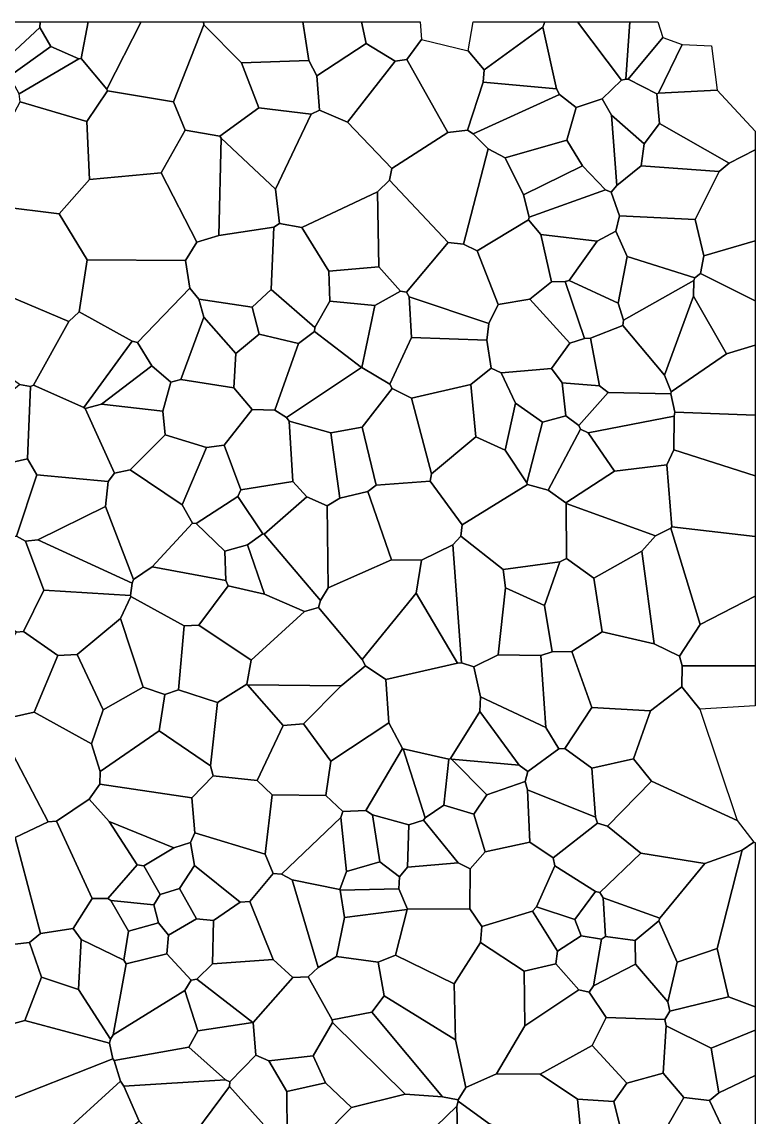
# Model space of a CAD drawing. Header units: metres. Extents: x 0 to 500, y 0 to 500.
# Drawn here: x 348.5 to 500, y 273.9 to 500 of the extents above; entities that cross this region are included whole.
import ezdxf

# ---------------------------------------------------------------- set-up
doc = ezdxf.new("R2010")
doc.units = ezdxf.units.M
doc.layers.add('Ferrite', color=7, linetype='Continuous')
doc.layers.add('Martensite', color=8, linetype='Continuous')

msp = doc.modelspace()

# ---------------------------------------------------------------- linework, layer by layer
at = {"layer": 'Ferrite'}
for points in [[(345.94, 488.78), (344.48, 490.4), (344.2, 491.34), (352.22, 498.85), (354.54, 494.95), (345.94, 488.78)], [(419.67, 495.55), (425.64, 491.87), (415.79, 479.33), (409.98, 481.79), (409.48, 488.84), (419.67, 495.55)], [(491.02, 495.07), (492.14, 485.92), (480.07, 485.26), (484.95, 495.35), (491.02, 495.07)], [(362.53, 467.43), (356.23, 460.36), (344.02, 461.89), (342.44, 472.91), (348.2, 483.5), (361.94, 479.46), (362.53, 467.43)], [(476.45, 470.3), (471.43, 466.2), (470.32, 480.72), (477.07, 474.81), (476.45, 470.3)], [(384.68, 454.52), (377.29, 468.87), (382.29, 477.67), (389.39, 476.44), (389.71, 475.99), (389.23, 455.9), (384.68, 454.52)], [(444.83, 473.79), (439.74, 454.08), (436.57, 454.43), (424.49, 467.35), (424.93, 469.75), (436.5, 477.14), (440.57, 477.67), (441.74, 476.92), (444.83, 473.79)], [(464.34, 470.3), (452.14, 464.31), (448.38, 471.9), (461.12, 475.59), (464.34, 470.3)], [(339.17, 446.16), (340.19, 459.27), (344.02, 461.89), (356.23, 460.36), (362.02, 450.88), (360.39, 440.12), (358.22, 438.12), (339.17, 446.16)], [(446.95, 441.67), (442.55, 452.73), (453.16, 459.14), (455.76, 456.11), (457.91, 446.36), (453.46, 442.76), (446.95, 441.67)], [(427.99, 444.17), (436.57, 454.43), (439.74, 454.08), (442.55, 452.73), (446.95, 441.67), (444.97, 437.73), (428.51, 443.24), (427.99, 444.17)], [(362.02, 450.88), (382.31, 450.75), (383.19, 445.01), (372.43, 433.83), (371.31, 434.1), (360.39, 440.12), (362.02, 450.88)], [(466.02, 434.68), (464.74, 434.61), (460.78, 446.38), (461.59, 446.63), (471.69, 441.89), (472.81, 438.42), (472.66, 437.33), (466.02, 434.68)], [(405.65, 433.61), (397.52, 435.5), (396.13, 441.1), (400, 444.72), (409.02, 436.88), (408.96, 436.1), (405.65, 433.61)], [(409.02, 436.88), (412.18, 442.35), (421.41, 441.47), (418.75, 428.66), (418.71, 428.67), (408.96, 436.1), (409.02, 436.88)], [(481.26, 427.03), (482.66, 423.6), (482.6, 423.18), (469.64, 423.49), (467.82, 424.87), (466.02, 434.68), (472.66, 437.33), (481.26, 427.03)], [(483.44, 419.4), (482.6, 423.18), (482.66, 423.6), (494.12, 431.47), (500, 433.24), (500, 418.77), (483.44, 419.4)], [(418.85, 416.31), (425, 424.33), (429.02, 422.31), (433.13, 406.68), (432.89, 405.19), (421.74, 404.36), (418.85, 416.31)], [(367.69, 406.79), (361.59, 420.18), (365.01, 421.04), (377.66, 419.64), (378.12, 414.74), (370.89, 407.5), (367.69, 406.79)], [(452.84, 404.86), (448.38, 411.57), (450.48, 421.29), (456.06, 417.36), (452.84, 404.86)], [(481.74, 408.52), (470.96, 407.24), (465.51, 415.17), (483.29, 418.6), (483.22, 411.61), (481.74, 408.52)], [(349.28, 392.75), (347.44, 393.8), (351.59, 406.51), (366.37, 405.1), (365.78, 399.92), (351.82, 393.05), (349.28, 392.75)], [(479.43, 393.87), (476.6, 390.69), (466.7, 385.17), (461.02, 389.17), (460.96, 400.53), (479.43, 393.87)], [(353.04, 382.66), (348.86, 374.15), (347.44, 373.99), (336.26, 381.53), (331.61, 388.96), (332.64, 390.15), (336.01, 392.51), (347.44, 393.8), (349.28, 392.75), (353.04, 382.66)], [(479.43, 393.87), (482.57, 395.44), (488.63, 375.6), (484.39, 369.04), (479.14, 371.61), (476.6, 390.69), (479.43, 393.87)], [(398.68, 381.85), (391.15, 383.58), (390.63, 384.64), (390.44, 390.73), (395.17, 392.01), (398.68, 381.85)], [(459.69, 388.51), (456.51, 379.52), (448.46, 383.15), (447.92, 386.96), (459.69, 388.51)], [(371.01, 381.36), (382.05, 375.28), (380.88, 362.08), (378.07, 361.1), (373.61, 362.63), (368.89, 376.82), (371.01, 381.36)], [(484.92, 367.07), (484.39, 369.04), (488.63, 375.6), (500, 381.43), (500, 367.05), (484.92, 367.07)], [(365.3, 357.95), (362.9, 350.92), (351.05, 357.45), (355.97, 369.16), (359.97, 369.4), (365.3, 357.95)], [(414.46, 362.91), (406.73, 355.04), (402.51, 354.74), (395.17, 363.13), (414.46, 362.91)], [(474.85, 347.86), (478.4, 357.76), (484.83, 362.67), (488.59, 358.11), (496.28, 335.13), (478.59, 343.22), (474.85, 347.86)], [(443.3, 360.61), (456.74, 354.32), (459.47, 349.9), (453.08, 345.21), (451.28, 346.55), (443.11, 357.64), (443.3, 360.61)], [(411.31, 340.26), (400.24, 340.42), (397.15, 343.37), (402.51, 354.74), (406.73, 355.04), (412.33, 347.36), (411.31, 340.26)], [(437.29, 347.78), (444.55, 340.37), (441.9, 336.41), (435.7, 338.24), (436.72, 347.79), (437.06, 347.9), (437.29, 347.78)], [(379.92, 329.48), (366.55, 334.9), (362.44, 339.48), (364.65, 342.58), (383.66, 339.79), (384.23, 332.54), (383.37, 330.53), (379.92, 329.48)], [(467.04, 335.79), (467.43, 334.58), (458.3, 327.39), (453.45, 330.62), (452.98, 341.44), (467.04, 335.79)], [(384.17, 325.84), (383.37, 330.53), (384.23, 332.54), (398.78, 328.14), (400.45, 324.19), (395.65, 318.41), (393.64, 318.26), (384.17, 325.84)], [(494.49, 298.66), (492.13, 308.68), (497.33, 328.97), (499.71, 330.61), (500, 330.59), (500, 296.6), (494.49, 298.66)], [(428.17, 316.79), (428.12, 316.71), (415.16, 315.06), (414.26, 320.72), (426.4, 320.99), (428.17, 316.79)], [(480.34, 314.95), (480.1, 314.36), (475.22, 310.35), (469.07, 311.18), (468.58, 319.16), (480.34, 314.95)], [(370.56, 312.26), (366.93, 318.6), (375.79, 317.67), (376.76, 313.99), (370.56, 312.26)], [(395.65, 318.41), (400.45, 306.38), (387.89, 305.54), (388.11, 314.43), (393.64, 318.26), (395.65, 318.41)], [(437.84, 301.38), (425.68, 307.31), (428.12, 316.71), (428.17, 316.79), (441.06, 316.87), (443.55, 313.21), (443.25, 309.88), (437.84, 301.38)], [(352.36, 311.76), (359.15, 312.79), (360.76, 310.51), (360.25, 300.22), (352.55, 302.78), (350.1, 309.9), (352.36, 311.76)], [(452.46, 292.69), (446.61, 282.77), (440.23, 279.99), (438.09, 289.84), (437.84, 301.38), (443.25, 309.88), (452.31, 303.99), (452.46, 292.69)], [(383.47, 302.12), (382.18, 299.97), (367.41, 290.87), (370.1, 305.51), (378.47, 307.57), (383.47, 302.12)], [(407.66, 302.79), (409.75, 304.72), (413.49, 307), (422.11, 305.84), (423.36, 298.87), (420.83, 295.54), (412.62, 293.92), (407.66, 302.79)], [(475.26, 305.42), (481.99, 297.66), (482.4, 295.71), (481.36, 293.99), (469.2, 294.43), (465.74, 299.64), (466.62, 300.99), (475.26, 305.42)], [(412.68, 293.41), (408.69, 286.49), (399.52, 285.45), (396.84, 286.62), (396.3, 293.4), (404.49, 302.69), (407.66, 302.79), (412.62, 293.92), (412.68, 293.41)], [(367.34, 285.9), (342.78, 276.29), (344.35, 292.52), (349.15, 293.82), (366.64, 289.11), (367.34, 285.9)], [(490.58, 277.29), (485.26, 277.88), (480.99, 282.96), (481.6, 292.71), (490.94, 288.09), (492.51, 278.88), (490.58, 277.29)], [(390.62, 281.57), (369.58, 280.27), (368.93, 281.3), (367.58, 285.58), (383.02, 288.31), (390.62, 281.57)], [(416.63, 275.82), (411.12, 270.28), (403.31, 270.09), (403.27, 279.12), (411.22, 280.96), (416.63, 275.82)], [(444.97, 272.56), (458.22, 253.84), (456.31, 248.37), (441.64, 252.49), (438.92, 255.25), (438.4, 276.13), (438.69, 277.18), (444.97, 272.56)], [(499.44, 258.49), (493.1, 256.54), (480.77, 257.63), (478.36, 258.85), (475.95, 261.7), (485.26, 277.88), (490.58, 277.29), (499.44, 258.49)]]:
    msp.add_lwpolyline(points, close=True, dxfattribs=at)
at = {"layer": 'Martensite'}
for points in [[(352.22, 498.85), (344.2, 491.34), (338.54, 500), (352.28, 500), (352.22, 498.85)], [(354.54, 494.95), (352.22, 498.85), (352.28, 500), (362.24, 500), (360.75, 492.41), (360.31, 492.39), (354.54, 494.95)], [(362.24, 500), (373.2, 500), (366.06, 486.13), (360.75, 492.41), (362.24, 500)], [(373.2, 500), (386.08, 500), (386.13, 499.38), (379.88, 483.51), (366.19, 485.75), (366.06, 486.13), (373.2, 500)], [(393.9, 491.52), (386.13, 499.38), (386.08, 500), (406.55, 500), (407.78, 492.03), (393.9, 491.52)], [(419.67, 495.55), (409.48, 488.84), (407.78, 492.03), (406.55, 500), (418.68, 500), (419.67, 495.55)], [(431.05, 496.35), (428.03, 492.21), (425.64, 491.87), (419.67, 495.55), (418.68, 500), (430.78, 500), (431.05, 496.35)], [(440.72, 494.06), (441.75, 500), (456.55, 500), (456.13, 498.94), (444.06, 490.09), (440.72, 494.06)], [(456.55, 500), (463.31, 500), (472.38, 487.97), (468.42, 484.11), (463.01, 482.33), (459.6, 485.02), (458.96, 486.16), (456.13, 498.94), (456.55, 500)], [(473.27, 488.17), (472.38, 487.97), (463.31, 500), (474.09, 500), (473.27, 488.17)], [(480.97, 496.77), (473.75, 488.15), (473.27, 488.17), (474.09, 500), (479.89, 500), (480.97, 496.77)], [(393.9, 491.52), (397.46, 482.25), (389.39, 476.44), (382.29, 477.67), (379.88, 483.51), (386.13, 499.38), (393.9, 491.52)], [(456.13, 498.94), (458.96, 486.16), (443.85, 487.56), (444.06, 490.09), (456.13, 498.94)], [(443.85, 487.56), (440.57, 477.67), (436.5, 477.14), (428.03, 492.21), (431.05, 496.35), (440.72, 494.06), (444.06, 490.09), (443.85, 487.56)], [(484.95, 495.35), (480.07, 485.26), (479.7, 485.17), (473.75, 488.15), (480.97, 496.77), (484.95, 495.35)], [(347.94, 485.17), (345.94, 488.78), (354.54, 494.95), (360.31, 492.39), (347.94, 485.17)], [(360.75, 492.41), (366.06, 486.13), (366.19, 485.75), (361.94, 479.46), (348.2, 483.5), (347.94, 485.17), (360.31, 492.39), (360.75, 492.41)], [(409.98, 481.79), (408.28, 480.94), (397.46, 482.25), (393.9, 491.52), (407.78, 492.03), (409.48, 488.84), (409.98, 481.79)], [(425.64, 491.87), (428.03, 492.21), (436.5, 477.14), (424.93, 469.75), (415.79, 479.33), (425.64, 491.87)], [(458.96, 486.16), (459.6, 485.02), (441.74, 476.92), (440.57, 477.67), (443.85, 487.56), (458.96, 486.16)], [(473.75, 488.15), (479.7, 485.17), (480.23, 479.03), (477.07, 474.81), (470.32, 480.72), (468.42, 484.11), (472.38, 487.97), (473.27, 488.17), (473.75, 488.15)], [(379.88, 483.51), (382.29, 477.67), (377.29, 468.87), (362.53, 467.43), (361.94, 479.46), (366.19, 485.75), (379.88, 483.51)], [(448.38, 471.9), (444.83, 473.79), (441.74, 476.92), (459.6, 485.02), (463.01, 482.33), (461.12, 475.59), (448.38, 471.9)], [(463.01, 482.33), (468.42, 484.11), (470.32, 480.72), (471.43, 466.2), (470.28, 464.84), (469.06, 465.35), (464.34, 470.3), (461.12, 475.59), (463.01, 482.33)], [(494.62, 470.82), (480.23, 479.03), (479.7, 485.17), (480.07, 485.26), (492.14, 485.92), (500, 477.45), (500, 473.59), (494.62, 470.82)], [(389.39, 476.44), (397.46, 482.25), (408.28, 480.94), (400.92, 465.43), (389.71, 475.99), (389.39, 476.44)], [(400.92, 465.43), (408.28, 480.94), (409.98, 481.79), (415.79, 479.33), (424.93, 469.75), (424.49, 467.35), (422, 464.88), (406.34, 457.55), (401.77, 458.35), (400.92, 465.43)], [(480.23, 479.03), (494.62, 470.82), (492.6, 469.08), (476.45, 470.3), (477.07, 474.81), (480.23, 479.03)], [(400.61, 457.59), (389.23, 455.9), (389.71, 475.99), (400.92, 465.43), (401.77, 458.35), (400.61, 457.59)], [(452.14, 464.31), (453.3, 459.69), (453.16, 459.14), (442.55, 452.73), (439.74, 454.08), (444.83, 473.79), (448.38, 471.9), (452.14, 464.31)], [(489.38, 451.7), (487.59, 459.18), (492.6, 469.08), (494.62, 470.82), (500, 473.59), (500, 454.8), (489.38, 451.7)], [(356.23, 460.36), (362.53, 467.43), (377.29, 468.87), (384.68, 454.52), (382.31, 450.75), (362.02, 450.88), (356.23, 460.36)], [(469.06, 465.35), (453.3, 459.69), (452.14, 464.31), (464.34, 470.3), (469.06, 465.35)], [(472.01, 459.97), (470.28, 464.84), (471.43, 466.2), (476.45, 470.3), (492.6, 469.08), (487.59, 459.18), (472.01, 459.97)], [(422, 464.88), (424.49, 467.35), (436.57, 454.43), (427.99, 444.17), (426.75, 444.42), (422.29, 449.46), (422, 464.88)], [(411.91, 448.5), (406.34, 457.55), (422, 464.88), (422.29, 449.46), (411.91, 448.5)], [(453.16, 459.14), (453.3, 459.69), (469.06, 465.35), (470.28, 464.84), (472.01, 459.97), (471.23, 456.82), (467.37, 454.72), (455.76, 456.11), (453.16, 459.14)], [(487.58, 447.14), (473.59, 451.54), (471.23, 456.82), (472.01, 459.97), (487.59, 459.18), (489.38, 451.7), (488.74, 448.08), (487.58, 447.14)], [(385.08, 442.76), (383.19, 445.01), (382.31, 450.75), (384.68, 454.52), (389.23, 455.9), (400.61, 457.59), (400, 444.72), (396.13, 441.1), (385.08, 442.76)], [(400, 444.72), (400.61, 457.59), (401.77, 458.35), (406.34, 457.55), (411.91, 448.5), (412.18, 442.35), (409.02, 436.88), (400, 444.72)], [(467.37, 454.72), (471.23, 456.82), (473.59, 451.54), (471.69, 441.89), (461.59, 446.63), (467.37, 454.72)], [(457.91, 446.36), (455.76, 456.11), (467.37, 454.72), (461.59, 446.63), (460.78, 446.38), (457.91, 446.36)], [(488.74, 448.08), (489.38, 451.7), (500, 454.8), (500, 442.41), (488.74, 448.08)], [(472.81, 438.42), (471.69, 441.89), (473.59, 451.54), (487.58, 447.14), (487.31, 446.59), (472.81, 438.42)], [(411.91, 448.5), (422.29, 449.46), (426.75, 444.42), (421.41, 441.47), (412.18, 442.35), (411.91, 448.5)], [(487.25, 443.38), (487.31, 446.59), (487.58, 447.14), (488.74, 448.08), (500, 442.41), (500, 433.24), (494.12, 431.47), (487.25, 443.38)], [(339.17, 446.16), (358.22, 438.12), (350.92, 424.97), (350.28, 424.72), (348.07, 425.11), (334.22, 435.17), (339.17, 446.16)], [(453.46, 442.76), (457.91, 446.36), (460.78, 446.38), (464.74, 434.61), (461.74, 433.64), (453.46, 442.76)], [(481.26, 427.03), (472.66, 437.33), (472.81, 438.42), (487.31, 446.59), (487.25, 443.38), (481.26, 427.03)], [(375.34, 429.01), (372.43, 433.83), (383.19, 445.01), (385.08, 442.76), (386.09, 439), (381.37, 426.17), (379.29, 425.59), (375.34, 429.01)], [(421.41, 441.47), (426.75, 444.42), (427.99, 444.17), (428.51, 443.24), (428.99, 434.81), (424.53, 425.2), (418.75, 428.66), (421.41, 441.47)], [(428.51, 443.24), (444.97, 437.73), (444.56, 434.27), (428.99, 434.81), (428.51, 443.24)], [(482.66, 423.6), (481.26, 427.03), (487.25, 443.38), (494.12, 431.47), (482.66, 423.6)], [(397.52, 435.5), (392.75, 431.51), (386.09, 439), (385.08, 442.76), (396.13, 441.1), (397.52, 435.5)], [(444.97, 437.73), (446.95, 441.67), (453.46, 442.76), (461.74, 433.64), (457.95, 428.45), (447.57, 427.51), (445.44, 428.53), (444.56, 434.27), (444.97, 437.73)], [(360.39, 440.12), (371.31, 434.1), (361.35, 420.36), (350.92, 424.97), (358.22, 438.12), (360.39, 440.12)], [(381.37, 426.17), (386.09, 439), (392.75, 431.51), (392.28, 424.45), (381.37, 426.17)], [(400.8, 419.84), (396.13, 419.98), (392.28, 424.45), (392.75, 431.51), (397.52, 435.5), (405.65, 433.61), (400.8, 419.84)], [(418.71, 428.67), (403.19, 418.32), (400.8, 419.84), (405.65, 433.61), (408.96, 436.1), (418.71, 428.67)], [(424.53, 425.2), (428.99, 434.81), (444.56, 434.27), (445.44, 428.53), (441.29, 425.12), (429.02, 422.31), (425, 424.33), (424.53, 425.2)], [(464.74, 434.61), (466.02, 434.68), (467.82, 424.87), (460.15, 425.47), (457.95, 428.45), (461.74, 433.64), (464.74, 434.61)], [(361.59, 420.18), (361.35, 420.36), (371.31, 434.1), (372.43, 433.83), (375.34, 429.01), (365.01, 421.04), (361.59, 420.18)], [(365.01, 421.04), (375.34, 429.01), (379.29, 425.59), (377.66, 419.64), (365.01, 421.04)], [(403.76, 417.57), (403.19, 418.32), (418.71, 428.67), (418.75, 428.66), (424.53, 425.2), (425, 424.33), (418.85, 416.31), (412.36, 415.15), (403.76, 417.57)], [(441.29, 425.12), (445.44, 428.53), (447.57, 427.51), (450.48, 421.29), (448.38, 411.57), (442.34, 414.32), (441.29, 425.12)], [(456.06, 417.36), (450.48, 421.29), (447.57, 427.51), (457.95, 428.45), (460.15, 425.47), (460.87, 418.68), (456.06, 417.36)], [(377.66, 419.64), (379.29, 425.59), (381.37, 426.17), (392.28, 424.45), (396.13, 419.98), (390.3, 412.6), (386.69, 412.09), (378.12, 414.74), (377.66, 419.64)], [(460.87, 418.68), (460.15, 425.47), (467.82, 424.87), (469.64, 423.49), (463.61, 416.68), (460.87, 418.68)], [(348.07, 425.11), (350.28, 424.72), (349.71, 409.79), (339.62, 407.51), (338.46, 417.3), (348.07, 425.11)], [(366.37, 405.1), (351.59, 406.51), (349.71, 409.79), (350.28, 424.72), (350.92, 424.97), (361.35, 420.36), (361.59, 420.18), (367.69, 406.79), (366.37, 405.1)], [(433.13, 406.68), (429.02, 422.31), (441.29, 425.12), (442.34, 414.32), (433.13, 406.68)], [(469.64, 423.49), (482.6, 423.18), (483.44, 419.4), (483.29, 418.6), (465.51, 415.17), (463.93, 415.91), (463.61, 416.68), (469.64, 423.49)], [(390.3, 412.6), (396.13, 419.98), (400.8, 419.84), (403.19, 418.32), (403.76, 417.57), (404.52, 405.08), (393.75, 403.39), (390.3, 412.6)], [(463.93, 415.91), (457.24, 403.33), (452.96, 404.45), (452.84, 404.86), (456.06, 417.36), (460.87, 418.68), (463.61, 416.68), (463.93, 415.91)], [(483.22, 411.61), (483.29, 418.6), (483.44, 419.4), (500, 418.77), (500, 406.26), (483.22, 411.61)], [(404.52, 405.08), (403.76, 417.57), (412.36, 415.15), (414.24, 401.65), (411.57, 400.07), (407.42, 401.91), (404.52, 405.08)], [(414.24, 401.65), (412.36, 415.15), (418.85, 416.31), (421.74, 404.36), (419.99, 403.07), (414.24, 401.65)], [(378.12, 414.74), (386.69, 412.09), (381.66, 400.27), (370.89, 407.5), (378.12, 414.74)], [(433.13, 406.68), (442.34, 414.32), (448.38, 411.57), (452.84, 404.86), (452.96, 404.45), (439.51, 396.16), (432.89, 405.19), (433.13, 406.68)], [(465.51, 415.17), (470.96, 407.24), (460.91, 400.67), (457.24, 403.33), (463.93, 415.91), (465.51, 415.17)], [(384.56, 396.46), (383.79, 396.5), (381.66, 400.27), (386.69, 412.09), (390.3, 412.6), (393.75, 403.39), (393.16, 402.01), (384.56, 396.46)], [(500, 406.26), (500, 393.75), (482.77, 395.71), (481.74, 408.52), (483.22, 411.61), (500, 406.26)], [(339.62, 407.51), (349.71, 409.79), (351.59, 406.51), (347.44, 393.8), (336.01, 392.51), (337.15, 403.51), (337.85, 405.62), (339.62, 407.51)], [(381.66, 400.27), (383.79, 396.5), (375.47, 387.51), (371.62, 384.88), (365.78, 399.92), (366.37, 405.1), (367.69, 406.79), (370.89, 407.5), (381.66, 400.27)], [(460.91, 400.67), (470.96, 407.24), (481.74, 408.52), (482.77, 395.71), (482.57, 395.44), (479.43, 393.87), (460.96, 400.53), (460.91, 400.67)], [(393.75, 403.39), (404.52, 405.08), (407.42, 401.91), (398.58, 394.25), (398.32, 394.3), (393.16, 402.01), (393.75, 403.39)], [(431.05, 388.84), (424.88, 388.94), (419.99, 403.07), (421.74, 404.36), (432.89, 405.19), (439.51, 396.16), (439.23, 393.8), (437.54, 392.02), (431.05, 388.84)], [(424.88, 388.94), (411.8, 383.14), (411.57, 400.07), (414.24, 401.65), (419.99, 403.07), (424.88, 388.94)], [(439.51, 396.16), (452.96, 404.45), (457.24, 403.33), (460.91, 400.67), (460.96, 400.53), (461.02, 389.17), (459.69, 388.51), (447.92, 386.96), (439.23, 393.8), (439.51, 396.16)], [(398.32, 394.3), (395.17, 392.01), (390.44, 390.73), (384.56, 396.46), (393.16, 402.01), (398.32, 394.3)], [(411.57, 400.07), (411.8, 383.14), (410.21, 380.54), (398.58, 394.25), (407.42, 401.91), (411.57, 400.07)], [(365.78, 399.92), (371.62, 384.88), (371.34, 384.1), (351.82, 393.05), (365.78, 399.92)], [(390.63, 384.64), (375.47, 387.51), (383.79, 396.5), (384.56, 396.46), (390.44, 390.73), (390.63, 384.64)], [(398.58, 394.25), (410.21, 380.54), (409.8, 379.1), (406.9, 378.24), (398.68, 381.85), (395.17, 392.01), (398.32, 394.3), (398.58, 394.25)], [(439.23, 393.8), (447.92, 386.96), (448.46, 383.15), (446.95, 369.3), (441.87, 366.86), (439.33, 367.63), (437.54, 392.02), (439.23, 393.8)], [(488.63, 375.6), (482.57, 395.44), (482.77, 395.71), (500, 393.75), (500, 381.43), (488.63, 375.6)], [(371.34, 384.1), (370.98, 381.54), (353.04, 382.66), (349.28, 392.75), (351.82, 393.05), (371.34, 384.1)], [(439.33, 367.63), (438.5, 367.59), (429.95, 382.03), (431.05, 388.84), (437.54, 392.02), (439.33, 367.63)], [(466.7, 385.17), (468.42, 374.08), (462.11, 369.97), (458.06, 369.94), (456.51, 379.52), (459.69, 388.51), (461.02, 389.17), (466.7, 385.17)], [(476.6, 390.69), (479.14, 371.61), (468.42, 374.08), (466.7, 385.17), (476.6, 390.69)], [(391.15, 383.58), (385.11, 375.43), (382.05, 375.28), (371.01, 381.36), (370.98, 381.54), (371.34, 384.1), (371.62, 384.88), (375.47, 387.51), (390.63, 384.64), (391.15, 383.58)], [(429.95, 382.03), (418.82, 368.36), (409.8, 379.1), (410.21, 380.54), (411.8, 383.14), (424.88, 388.94), (431.05, 388.84), (429.95, 382.03)], [(355.97, 369.16), (348.86, 374.15), (353.04, 382.66), (370.98, 381.54), (371.01, 381.36), (368.89, 376.82), (359.97, 369.4), (355.97, 369.16)], [(406.9, 378.24), (395.92, 368.23), (385.11, 375.43), (391.15, 383.58), (398.68, 381.85), (406.9, 378.24)], [(456.51, 379.52), (458.06, 369.94), (455.74, 369.19), (446.95, 369.3), (448.46, 383.15), (456.51, 379.52)], [(438.5, 367.59), (423.68, 364.2), (419.53, 367.03), (418.82, 368.36), (429.95, 382.03), (438.5, 367.59)], [(409.8, 379.1), (418.82, 368.36), (419.53, 367.03), (414.46, 362.91), (395.17, 363.13), (395.01, 363.27), (395.92, 368.23), (406.9, 378.24), (409.8, 379.1)], [(368.89, 376.82), (373.61, 362.63), (365.3, 357.95), (359.97, 369.4), (368.89, 376.82)], [(388.96, 359.45), (380.88, 362.08), (382.05, 375.28), (385.11, 375.43), (395.92, 368.23), (395.01, 363.27), (388.96, 359.45)], [(346.79, 356.51), (342.18, 365.42), (342.28, 366.29), (347.44, 373.99), (348.86, 374.15), (355.97, 369.16), (351.05, 357.45), (346.79, 356.51)], [(479.14, 371.61), (484.39, 369.04), (484.92, 367.07), (484.83, 362.67), (478.4, 357.76), (466.24, 358.46), (462.11, 369.97), (468.42, 374.08), (479.14, 371.61)], [(446.95, 369.3), (455.74, 369.19), (456.74, 354.32), (443.3, 360.61), (441.87, 366.86), (446.95, 369.3)], [(456.74, 354.32), (455.74, 369.19), (458.06, 369.94), (462.11, 369.97), (466.24, 358.46), (460.7, 349.97), (459.47, 349.9), (456.74, 354.32)], [(424.33, 355.29), (412.33, 347.36), (406.73, 355.04), (414.46, 362.91), (419.53, 367.03), (423.68, 364.2), (424.33, 355.29)], [(439.33, 367.63), (441.87, 366.86), (443.3, 360.61), (443.11, 357.64), (437.06, 347.9), (436.72, 347.79), (427.32, 349.9), (427.16, 349.98), (424.33, 355.29), (423.68, 364.2), (438.5, 367.59), (439.33, 367.63)], [(484.92, 367.07), (500, 367.05), (500, 358.78), (488.59, 358.11), (484.83, 362.67), (484.92, 367.07)], [(373.61, 362.63), (378.07, 361.1), (376.92, 353.64), (364.71, 345.22), (362.9, 350.92), (365.3, 357.95), (373.61, 362.63)], [(380.88, 362.08), (388.96, 359.45), (387.5, 346.36), (376.92, 353.64), (378.07, 361.1), (380.88, 362.08)], [(395.17, 363.13), (402.51, 354.74), (397.15, 343.37), (388.01, 344.35), (387.5, 346.36), (388.96, 359.45), (395.01, 363.27), (395.17, 363.13)], [(364.71, 345.22), (364.65, 342.58), (362.44, 339.48), (355.68, 334.97), (353.93, 334.81), (344.27, 353.39), (346.79, 356.51), (351.05, 357.45), (362.9, 350.92), (364.71, 345.22)], [(451.28, 346.55), (437.29, 347.78), (437.06, 347.9), (443.11, 357.64), (451.28, 346.55)], [(460.7, 349.97), (466.24, 358.46), (478.4, 357.76), (474.85, 347.86), (466.29, 345.93), (460.7, 349.97)], [(419.58, 337.19), (414.86, 336.93), (411.31, 340.26), (412.33, 347.36), (424.33, 355.29), (427.16, 349.98), (419.58, 337.19)], [(345.4, 331.42), (337.85, 336.15), (334.31, 346.81), (343.72, 353.24), (344.27, 353.39), (353.93, 334.81), (347.15, 331.62), (345.4, 331.42)], [(387.5, 346.36), (388.01, 344.35), (383.66, 339.79), (364.65, 342.58), (364.71, 345.22), (376.92, 353.64), (387.5, 346.36)], [(431.85, 335.68), (431.48, 335.16), (428.45, 334.19), (420.96, 336.24), (419.58, 337.19), (427.16, 349.98), (427.32, 349.9), (431.85, 335.68)], [(435.7, 338.24), (431.85, 335.68), (427.32, 349.9), (436.72, 347.79), (435.7, 338.24)], [(459.47, 349.9), (460.7, 349.97), (466.29, 345.93), (467.04, 335.79), (452.98, 341.44), (452.5, 343.14), (453.08, 345.21), (459.47, 349.9)], [(453.08, 345.21), (452.5, 343.14), (444.55, 340.37), (437.29, 347.78), (451.28, 346.55), (453.08, 345.21)], [(466.29, 345.93), (474.85, 347.86), (478.59, 343.22), (469.48, 333.93), (467.43, 334.58), (467.04, 335.79), (466.29, 345.93)], [(383.66, 339.79), (388.01, 344.35), (397.15, 343.37), (400.24, 340.42), (398.78, 328.14), (384.23, 332.54), (383.66, 339.79)], [(452.5, 343.14), (452.98, 341.44), (453.45, 330.62), (444.25, 328.61), (441.9, 336.41), (444.55, 340.37), (452.5, 343.14)], [(469.48, 333.93), (478.59, 343.22), (496.28, 335.13), (499.71, 330.61), (497.33, 328.97), (489.63, 326.25), (476.39, 328.34), (469.48, 333.93)], [(372.34, 325.98), (366.26, 318.99), (363.02, 318.99), (355.68, 334.97), (362.44, 339.48), (366.55, 334.9), (372.34, 325.98)], [(414.86, 336.93), (414.44, 335.69), (402.18, 324.04), (400.45, 324.19), (398.78, 328.14), (400.24, 340.42), (411.31, 340.26), (414.86, 336.93)], [(415.57, 324.54), (414.44, 335.69), (414.86, 336.93), (419.58, 337.19), (420.96, 336.24), (422.45, 326.54), (415.57, 324.54)], [(431.48, 335.16), (431.85, 335.68), (435.7, 338.24), (441.9, 336.41), (444.25, 328.61), (441.15, 325.11), (438.65, 326.38), (431.48, 335.16)], [(353.93, 334.81), (355.68, 334.97), (363.02, 318.99), (359.15, 312.79), (352.36, 311.76), (347.15, 331.62), (353.93, 334.81)], [(373.75, 325.77), (372.34, 325.98), (366.55, 334.9), (379.92, 329.48), (373.75, 325.77)], [(404.34, 322.87), (402.18, 324.04), (414.44, 335.69), (415.57, 324.54), (414.19, 320.83), (404.34, 322.87)], [(422.45, 326.54), (420.96, 336.24), (428.45, 334.19), (428.2, 325.49), (426.56, 323.45), (422.45, 326.54)], [(428.2, 325.49), (428.45, 334.19), (431.48, 335.16), (438.65, 326.38), (428.2, 325.49)], [(458.3, 327.39), (467.43, 334.58), (469.48, 333.93), (476.39, 328.34), (467.92, 320.26), (467.02, 320.45), (458.63, 325.72), (458.3, 327.39)], [(337.3, 319.96), (345.4, 331.42), (347.15, 331.62), (352.36, 311.76), (350.1, 309.9), (347.09, 309.6), (337.16, 318.45), (337.3, 319.96)], [(373.75, 325.77), (379.92, 329.48), (383.37, 330.53), (384.17, 325.84), (381.1, 321.09), (377.1, 319.82), (373.75, 325.77)], [(454, 316.35), (443.55, 313.21), (441.06, 316.87), (441.15, 325.11), (444.25, 328.61), (453.45, 330.62), (458.3, 327.39), (458.63, 325.72), (454.84, 317.28), (454, 316.35)], [(467.92, 320.26), (476.39, 328.34), (489.63, 326.25), (480.34, 314.95), (468.58, 319.16), (467.92, 320.26)], [(489.63, 326.25), (497.33, 328.97), (492.13, 308.68), (483.88, 305.88), (480.1, 314.36), (480.34, 314.95), (489.63, 326.25)], [(375.79, 317.67), (366.93, 318.6), (366.26, 318.99), (372.34, 325.98), (373.75, 325.77), (377.1, 319.82), (375.79, 317.67)], [(381.1, 321.09), (384.17, 325.84), (393.64, 318.26), (388.11, 314.43), (384.59, 314.78), (381.1, 321.09)], [(426.4, 320.99), (414.26, 320.72), (414.19, 320.83), (415.57, 324.54), (422.45, 326.54), (426.56, 323.45), (426.4, 320.99)], [(441.15, 325.11), (441.06, 316.87), (428.17, 316.79), (426.4, 320.99), (426.56, 323.45), (428.2, 325.49), (438.65, 326.38), (441.15, 325.11)], [(458.63, 325.72), (467.02, 320.45), (462.79, 314.66), (454.84, 317.28), (458.63, 325.72)], [(402.18, 324.04), (404.34, 322.87), (409.75, 304.72), (407.66, 302.79), (404.49, 302.69), (400.45, 306.38), (395.65, 318.41), (400.45, 324.19), (402.18, 324.04)], [(414.26, 320.72), (415.16, 315.06), (413.49, 307), (409.75, 304.72), (404.34, 322.87), (414.19, 320.83), (414.26, 320.72)], [(359.15, 312.79), (363.02, 318.99), (366.26, 318.99), (366.93, 318.6), (370.56, 312.26), (369.56, 306.27), (360.76, 310.51), (359.15, 312.79)], [(375.79, 317.67), (377.1, 319.82), (381.1, 321.09), (384.59, 314.78), (378.83, 311.46), (376.76, 313.99), (375.79, 317.67)], [(467.02, 320.45), (467.92, 320.26), (468.58, 319.16), (469.07, 311.18), (468.25, 310.62), (464.09, 311.32), (462.79, 314.66), (467.02, 320.45)], [(425.68, 307.31), (422.11, 305.84), (413.49, 307), (415.16, 315.06), (428.12, 316.71), (425.68, 307.31)], [(462.79, 314.66), (464.09, 311.32), (459.16, 308.15), (454, 316.35), (454.84, 317.28), (462.79, 314.66)], [(384.59, 314.78), (388.11, 314.43), (387.89, 305.54), (384.65, 302.36), (383.47, 302.12), (378.47, 307.57), (378.83, 311.46), (384.59, 314.78)], [(459.16, 308.15), (458.84, 305.53), (452.31, 303.99), (443.25, 309.88), (443.55, 313.21), (454, 316.35), (459.16, 308.15)], [(483.88, 305.88), (481.99, 297.66), (475.26, 305.42), (475.22, 310.35), (480.1, 314.36), (483.88, 305.88)], [(378.83, 311.46), (378.47, 307.57), (370.1, 305.51), (369.56, 306.27), (370.56, 312.26), (376.76, 313.99), (378.83, 311.46)], [(352.55, 302.78), (349.15, 293.82), (344.35, 292.52), (337.43, 298.85), (347.09, 309.6), (350.1, 309.9), (352.55, 302.78)], [(360.76, 310.51), (369.56, 306.27), (370.1, 305.51), (367.41, 290.87), (366.82, 289.96), (360.25, 300.22), (360.76, 310.51)], [(468.25, 310.62), (466.62, 300.99), (465.74, 299.64), (463.57, 300.11), (458.84, 305.53), (459.16, 308.15), (464.09, 311.32), (468.25, 310.62)], [(469.07, 311.18), (475.22, 310.35), (475.26, 305.42), (466.62, 300.99), (468.25, 310.62), (469.07, 311.18)], [(483.88, 305.88), (492.13, 308.68), (494.49, 298.66), (482.4, 295.71), (481.99, 297.66), (483.88, 305.88)], [(404.49, 302.69), (396.3, 293.4), (396.25, 293.42), (384.65, 302.36), (387.89, 305.54), (400.45, 306.38), (404.49, 302.69)], [(438.09, 289.84), (423.36, 298.87), (422.11, 305.84), (425.68, 307.31), (437.84, 301.38), (438.09, 289.84)], [(458.84, 305.53), (463.57, 300.11), (452.46, 292.69), (452.31, 303.99), (458.84, 305.53)], [(360.25, 300.22), (366.82, 289.96), (366.64, 289.11), (349.15, 293.82), (352.55, 302.78), (360.25, 300.22)], [(382.18, 299.97), (383.47, 302.12), (384.65, 302.36), (396.25, 293.42), (384.91, 291.69), (382.18, 299.97)], [(382.18, 299.97), (384.91, 291.69), (383.02, 288.31), (367.58, 285.58), (367.34, 285.9), (366.64, 289.11), (366.82, 289.96), (367.41, 290.87), (382.18, 299.97)], [(438.65, 277.45), (435.41, 278.04), (420.83, 295.54), (423.36, 298.87), (438.09, 289.84), (440.23, 279.99), (438.65, 277.45)], [(463.57, 300.11), (465.74, 299.64), (469.2, 294.43), (466.35, 288.62), (455.58, 282.71), (446.61, 282.77), (452.46, 292.69), (463.57, 300.11)], [(490.94, 288.09), (481.6, 292.71), (481.36, 293.99), (482.4, 295.71), (494.49, 298.66), (500, 296.6), (500, 291.82), (490.94, 288.09)], [(420.83, 295.54), (435.41, 278.04), (427.69, 278.61), (412.68, 293.41), (412.62, 293.92), (420.83, 295.54)], [(473.48, 280.84), (466.35, 288.62), (469.2, 294.43), (481.36, 293.99), (481.6, 292.71), (480.99, 282.96), (473.48, 280.84)], [(396.25, 293.42), (396.3, 293.4), (396.84, 286.62), (391.5, 281.13), (390.62, 281.57), (383.02, 288.31), (384.91, 291.69), (396.25, 293.42)], [(427.69, 278.61), (416.63, 275.82), (411.22, 280.96), (408.69, 286.49), (412.68, 293.41), (427.69, 278.61)], [(492.51, 278.88), (490.94, 288.09), (500, 291.82), (500, 282.46), (492.51, 278.88)], [(470.83, 277.08), (463.28, 277.55), (455.58, 282.71), (466.35, 288.62), (473.48, 280.84), (470.83, 277.08)], [(340.41, 272.62), (342.78, 276.29), (367.34, 285.9), (367.58, 285.58), (368.93, 281.3), (355.63, 269.19), (349.5, 266.96), (340.41, 272.62)], [(396.84, 286.62), (399.52, 285.45), (403.27, 279.12), (403.31, 270.09), (401.93, 269.4), (400.91, 269.57), (391.44, 280.18), (391.5, 281.13), (396.84, 286.62)], [(411.22, 280.96), (403.27, 279.12), (399.52, 285.45), (408.69, 286.49), (411.22, 280.96)], [(455.58, 282.71), (463.28, 277.55), (464.5, 265.67), (444.97, 272.56), (438.69, 277.18), (438.65, 277.45), (440.23, 279.99), (446.61, 282.77), (455.58, 282.71)], [(475.95, 261.7), (474.48, 262.29), (470.83, 277.08), (473.48, 280.84), (480.99, 282.96), (485.26, 277.88), (475.95, 261.7)], [(355.63, 269.19), (368.93, 281.3), (369.58, 280.27), (372.76, 272.99), (364.47, 266.16), (355.63, 269.19)], [(369.58, 280.27), (390.62, 281.57), (391.5, 281.13), (391.44, 280.18), (380.89, 265.97), (380.67, 265.96), (379.68, 266.37), (372.76, 272.99), (369.58, 280.27)], [(499.44, 258.49), (490.58, 277.29), (492.51, 278.88), (500, 282.46), (500, 258.42), (499.44, 258.49)], [(400.91, 269.57), (386.59, 263.36), (380.89, 265.97), (391.44, 280.18), (400.91, 269.57)], [(438.69, 277.18), (438.4, 276.13), (423.34, 261.58), (413.33, 263.48), (411.12, 270.28), (416.63, 275.82), (427.69, 278.61), (435.41, 278.04), (438.65, 277.45), (438.69, 277.18)], [(420.57, 247.92), (423.34, 261.58), (438.4, 276.13), (438.92, 255.25), (428.04, 247.72), (422.79, 247.21), (420.57, 247.92)], [(474.48, 262.29), (468.28, 262.23), (464.5, 265.67), (463.28, 277.55), (470.83, 277.08), (474.48, 262.29)]]:
    msp.add_lwpolyline(points, close=True, dxfattribs=at)

doc.saveas('drawing.dxf')
